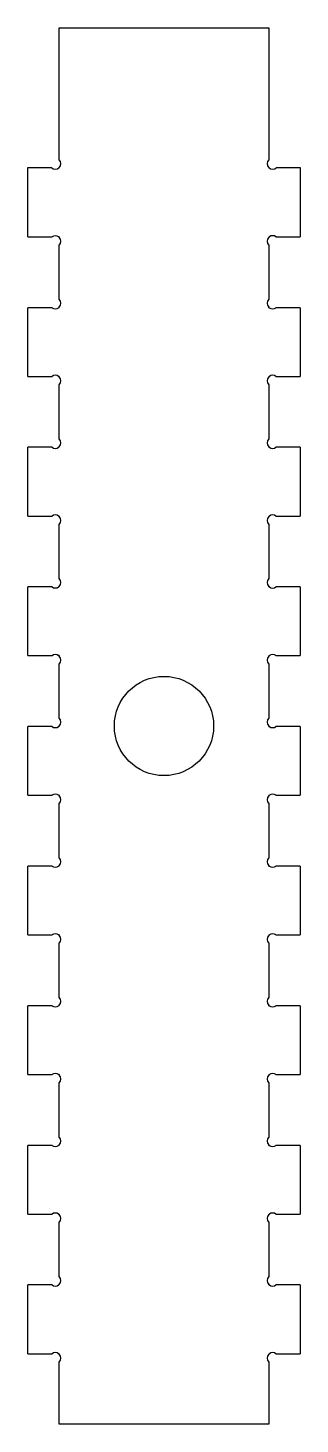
# Model space of a CAD drawing. Extents: x -1.36 to 0.18, y -7.87 to 0.
import ezdxf

# ---------------------------------------------------------------- set-up
doc = ezdxf.new("R2010")
doc.units = 0
doc.layers.get('0').update_dxf_attribs({"linetype": 'CONTINUOUS'})

msp = doc.modelspace()

# ---------------------------------------------------------------- linework, layer by layer
at = {"color": 7, "linetype": 'CONTINUOUS'}
for p, q in [((-1.1811, 0), (0, 0)), ((-1.1811, -0.7432), (-1.1811, 0)), ((0, 0), (0, -0.7432)), ((-1.3579, -0.7874), (-1.2253, -0.7874)), ((-1.3579, -1.1781), (-1.3579, -0.7874)), ((0.0442, -0.7874), (0.1768, -0.7874)), ((0.1768, -0.7874), (0.1768, -1.1781)), ((-1.3579, -1.1781), (-1.2218, -1.1781)), ((-1.1811, -1.1781), (-1.1846, -1.1781)), ((-1.1811, -1.1781), (-1.1811, -1.1811)), ((0, -1.1781), (0.0035, -1.1781)), ((0, -1.1781), (0, -1.1811)), ((0.0407, -1.1781), (0.1768, -1.1781)), ((-1.1811, -1.5306), (-1.1811, -1.2253)), ((0, -1.2253), (0, -1.5306)), ((-1.1811, -1.5778), (-1.1811, -1.5748)), ((0, -1.5778), (0, -1.5748)), ((-1.2218, -1.5778), (-1.3579, -1.5778)), ((-1.3579, -1.9655), (-1.3579, -1.5778)), ((-1.1811, -1.5778), (-1.1846, -1.5778)), ((0, -1.5778), (0.0035, -1.5778)), ((0.1768, -1.5778), (0.0407, -1.5778)), ((0.1768, -1.5778), (0.1768, -1.9655)), ((-1.3579, -1.9655), (-1.2218, -1.9655)), ((-1.1811, -1.9655), (-1.1846, -1.9655)), ((-1.1811, -1.9655), (-1.1811, -1.9685)), ((0, -1.9655), (0.0035, -1.9655)), ((0, -1.9655), (0, -1.9685)), ((0.0407, -1.9655), (0.1768, -1.9655)), ((-1.1811, -2.318), (-1.1811, -2.0127)), ((0, -2.0127), (0, -2.318)), ((-1.1811, -2.3652), (-1.1811, -2.3622)), ((0, -2.3652), (0, -2.3622)), ((-1.2218, -2.3652), (-1.3579, -2.3652)), ((-1.3579, -2.7529), (-1.3579, -2.3652)), ((-1.1811, -2.3652), (-1.1846, -2.3652)), ((0, -2.3652), (0.0035, -2.3652)), ((0.1768, -2.3652), (0.0407, -2.3652)), ((0.1768, -2.3652), (0.1768, -2.7529)), ((-1.3579, -2.7529), (-1.2218, -2.7529)), ((-1.1811, -2.7529), (-1.1846, -2.7529)), ((-1.1811, -2.7529), (-1.1811, -2.7559)), ((0, -2.7529), (0.0035, -2.7529)), ((0, -2.7529), (0, -2.7559)), ((0.0407, -2.7529), (0.1768, -2.7529)), ((-1.1811, -3.1054), (-1.1811, -2.8001)), ((0, -2.8001), (0, -3.1054)), ((-1.1811, -3.1526), (-1.1811, -3.1496)), ((0, -3.1526), (0, -3.1496)), ((-1.2218, -3.1526), (-1.3579, -3.1526)), ((-1.3579, -3.5403), (-1.3579, -3.1526)), ((-1.1811, -3.1526), (-1.1846, -3.1526)), ((0, -3.1526), (0.0035, -3.1526)), ((0.1768, -3.1526), (0.0407, -3.1526)), ((0.1768, -3.1526), (0.1768, -3.5403)), ((-1.3579, -3.5403), (-1.2218, -3.5403)), ((-1.1811, -3.5403), (-1.1846, -3.5403)), ((-1.1811, -3.5403), (-1.1811, -3.5433)), ((0, -3.5403), (0.0035, -3.5403)), ((0, -3.5403), (0, -3.5433)), ((0.0407, -3.5403), (0.1768, -3.5403)), ((-1.1811, -3.8928), (-1.1811, -3.5875)), ((0, -3.5875), (0, -3.8928)), ((-1.1811, -3.94), (-1.1811, -3.937)), ((0, -3.94), (0, -3.937)), ((-1.2218, -3.94), (-1.3579, -3.94)), ((-1.3579, -4.3277), (-1.3579, -3.94)), ((-1.1811, -3.94), (-1.1846, -3.94)), ((0, -3.94), (0.0035, -3.94)), ((0.1768, -3.94), (0.0407, -3.94)), ((0.1768, -3.94), (0.1768, -4.3277)), ((-1.3579, -4.3277), (-1.2218, -4.3277)), ((-1.1811, -4.3277), (-1.1846, -4.3277)), ((-1.1811, -4.3277), (-1.1811, -4.3307)), ((0, -4.3277), (0.0035, -4.3277)), ((0, -4.3277), (0, -4.3307)), ((0.0407, -4.3277), (0.1768, -4.3277)), ((-1.1811, -4.6802), (-1.1811, -4.3749)), ((0, -4.3749), (0, -4.6802)), ((-1.1811, -4.7274), (-1.1811, -4.7244)), ((0, -4.7274), (0, -4.7244)), ((-1.2218, -4.7274), (-1.3579, -4.7274)), ((-1.3579, -5.1151), (-1.3579, -4.7274)), ((-1.1811, -4.7274), (-1.1846, -4.7274)), ((0, -4.7274), (0.0035, -4.7274)), ((0.1768, -4.7274), (0.0407, -4.7274)), ((0.1768, -4.7274), (0.1768, -5.1151)), ((-1.3579, -5.1151), (-1.2218, -5.1151)), ((-1.1811, -5.1151), (-1.1846, -5.1151)), ((-1.1811, -5.1151), (-1.1811, -5.1181)), ((0, -5.1151), (0.0035, -5.1151)), ((0, -5.1151), (0, -5.1181)), ((0.0407, -5.1151), (0.1768, -5.1151)), ((-1.1811, -5.4676), (-1.1811, -5.1623)), ((0, -5.1623), (0, -5.4676)), ((-1.1811, -5.5148), (-1.1811, -5.5118)), ((0, -5.5148), (0, -5.5118)), ((-1.2218, -5.5148), (-1.3579, -5.5148)), ((-1.3579, -5.9025), (-1.3579, -5.5148)), ((-1.1811, -5.5148), (-1.1846, -5.5148)), ((0, -5.5148), (0.0035, -5.5148)), ((0.1768, -5.5148), (0.0407, -5.5148)), ((0.1768, -5.5148), (0.1768, -5.9025)), ((-1.3579, -5.9025), (-1.2218, -5.9025)), ((-1.1811, -5.9025), (-1.1846, -5.9025)), ((-1.1811, -5.9025), (-1.1811, -5.9055)), ((0, -5.9025), (0.0035, -5.9025)), ((0, -5.9025), (0, -5.9055)), ((0.0407, -5.9025), (0.1768, -5.9025)), ((-1.1811, -6.255), (-1.1811, -5.9497)), ((0, -5.9497), (0, -6.255)), ((-1.1811, -6.3022), (-1.1811, -6.2992)), ((0, -6.3022), (0, -6.2992)), ((-1.2218, -6.3022), (-1.3579, -6.3022)), ((-1.3579, -6.6899), (-1.3579, -6.3022)), ((-1.1811, -6.3022), (-1.1846, -6.3022)), ((0, -6.3022), (0.0035, -6.3022)), ((0.1768, -6.3022), (0.0407, -6.3022)), ((0.1768, -6.3022), (0.1768, -6.6899)), ((-1.3579, -6.6899), (-1.2218, -6.6899)), ((-1.1811, -6.6899), (-1.1846, -6.6899)), ((-1.1811, -6.6899), (-1.1811, -6.6929)), ((0, -6.6899), (0.0035, -6.6899)), ((0, -6.6899), (0, -6.6929)), ((0.0407, -6.6899), (0.1768, -6.6899)), ((-1.1811, -7.0424), (-1.1811, -6.7371)), ((0, -6.7371), (0, -7.0424)), ((-1.1811, -7.0896), (-1.1811, -7.0866)), ((0, -7.0896), (0, -7.0866)), ((-1.2218, -7.0896), (-1.3579, -7.0896)), ((-1.3579, -7.4773), (-1.3579, -7.0896)), ((-1.1811, -7.0896), (-1.1846, -7.0896)), ((0, -7.0896), (0.0035, -7.0896)), ((0.1768, -7.0896), (0.0407, -7.0896)), ((0.1768, -7.0896), (0.1768, -7.4773)), ((-1.3579, -7.4773), (-1.2218, -7.4773)), ((-1.1811, -7.4773), (-1.1846, -7.4773)), ((-1.1811, -7.4773), (-1.1811, -7.4803)), ((0, -7.4773), (0.0035, -7.4773)), ((0, -7.4773), (0, -7.4803)), ((0.0407, -7.4773), (0.1768, -7.4773)), ((-1.1811, -7.874), (-1.1811, -7.5245)), ((0, -7.5245), (0, -7.874)), ((0, -7.874), (-1.1811, -7.874))]:
    msp.add_line(p, q, dxfattribs=at)
msp.add_circle((-0.5906, -3.937), 0.28, dxfattribs=at)
for centre, radius, start, end in [((-1.2032, -0.7653), 0.0312, 225, 45), ((0.0221, -0.7653), 0.0313, 135, 315), ((-1.2032, -1.2032), 0.0312, 53.42781, 126.57219), ((-1.2032, -1.2032), 0.0312, 315, 45), ((0.0221, -1.2032), 0.0313, 135, 225), ((0.0221, -1.2032), 0.0313, 53.42781, 126.57219), ((-1.2032, -1.5527), 0.0312, 315, 45), ((0.0221, -1.5527), 0.0313, 135, 225), ((-1.2032, -1.5527), 0.0312, 233.42781, 306.57219), ((0.0221, -1.5527), 0.0313, 233.42781, 306.57219), ((-1.2032, -1.9906), 0.0313, 53.42781, 126.57219), ((-1.2032, -1.9906), 0.0313, 315, 45), ((0.0221, -1.9906), 0.0313, 135, 225), ((0.0221, -1.9906), 0.0313, 53.42781, 126.57219), ((-1.2032, -2.3401), 0.0312, 315, 45), ((0.0221, -2.3401), 0.0313, 135, 225), ((-1.2032, -2.3401), 0.0312, 233.42781, 306.57219), ((0.0221, -2.3401), 0.0313, 233.42781, 306.57219), ((-1.2032, -2.778), 0.0313, 53.42781, 126.57219), ((-1.2032, -2.778), 0.0313, 315, 45), ((0.0221, -2.778), 0.0312, 135, 225), ((0.0221, -2.778), 0.0312, 53.42781, 126.57219), ((-1.2032, -3.1275), 0.0312, 315, 45), ((0.0221, -3.1275), 0.0313, 135, 225), ((-1.2032, -3.1275), 0.0312, 233.42781, 306.57219), ((0.0221, -3.1275), 0.0313, 233.42781, 306.57219), ((-1.2032, -3.5654), 0.0312, 53.42781, 126.57219), ((-1.2032, -3.5654), 0.0312, 315, 45), ((0.0221, -3.5654), 0.0313, 135, 225), ((0.0221, -3.5654), 0.0313, 53.42781, 126.57219), ((-1.2032, -3.9149), 0.0313, 315, 45), ((0.0221, -3.9149), 0.0312, 135, 225), ((-1.2032, -3.9149), 0.0313, 233.42781, 306.57219), ((0.0221, -3.9149), 0.0312, 233.42781, 306.57219), ((-1.2032, -4.3528), 0.0313, 53.42781, 126.57219), ((-1.2032, -4.3528), 0.0313, 315, 45), ((0.0221, -4.3528), 0.0313, 135, 225), ((0.0221, -4.3528), 0.0313, 53.42781, 126.57219), ((-1.2032, -4.7023), 0.0312, 315, 45), ((0.0221, -4.7023), 0.0313, 135, 225), ((-1.2032, -4.7023), 0.0312, 233.42781, 306.57219), ((0.0221, -4.7023), 0.0313, 233.42781, 306.57219), ((-1.2032, -5.1402), 0.0312, 53.42781, 126.57219), ((-1.2032, -5.1402), 0.0312, 315, 45), ((0.0221, -5.1402), 0.0312, 135, 225), ((0.0221, -5.1402), 0.0312, 53.42781, 126.57219), ((-1.2032, -5.4897), 0.0313, 315, 45), ((0.0221, -5.4897), 0.0312, 135, 225), ((-1.2032, -5.4897), 0.0313, 233.42781, 306.57219), ((0.0221, -5.4897), 0.0312, 233.42781, 306.57219), ((-1.2032, -5.9276), 0.0313, 53.42781, 126.57219), ((-1.2032, -5.9276), 0.0313, 315, 45), ((0.0221, -5.9276), 0.0313, 135, 225), ((0.0221, -5.9276), 0.0313, 53.42781, 126.57219), ((-1.2032, -6.2771), 0.0313, 315, 45), ((0.0221, -6.2771), 0.0312, 135, 225), ((-1.2032, -6.2771), 0.0313, 233.42781, 306.57219), ((0.0221, -6.2771), 0.0312, 233.42781, 306.57219), ((-1.2032, -6.715), 0.0312, 53.42781, 126.57219), ((-1.2032, -6.715), 0.0312, 315, 45), ((0.0221, -6.715), 0.0313, 135, 225), ((0.0221, -6.715), 0.0313, 53.42781, 126.57219), ((-1.2032, -7.0645), 0.0313, 315, 45), ((0.0221, -7.0645), 0.0313, 135, 225), ((-1.2032, -7.0645), 0.0313, 233.42781, 306.57219), ((0.0221, -7.0645), 0.0313, 233.42781, 306.57219), ((-1.2032, -7.5024), 0.0313, 53.42781, 126.57219), ((-1.2032, -7.5024), 0.0313, 315, 45), ((0.0221, -7.5024), 0.0312, 135, 225), ((0.0221, -7.5024), 0.0312, 53.42781, 126.57219)]:
    msp.add_arc(centre, radius, start, end, dxfattribs=at)

doc.saveas('drawing.dxf')
